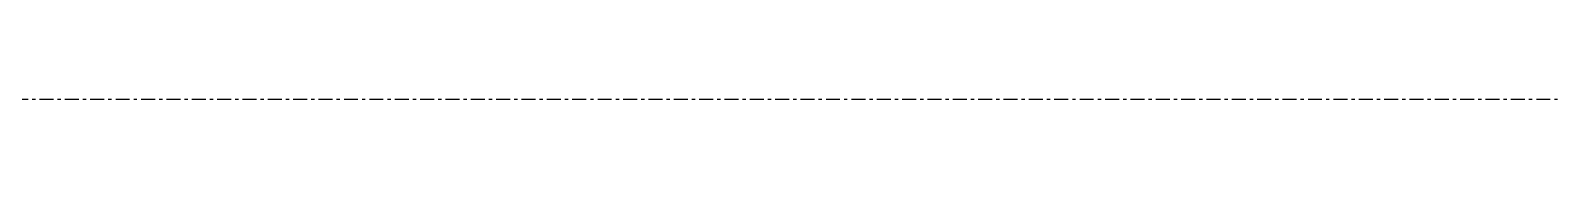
# Model space of a CAD drawing. Header units: millimetres. Extents: x -4391136 to -1798569, y -886572 to -291056.
# Drawn here: x -2383120 to -2382521, y -330487 to -330487 of the extents above; entities that cross this region are included whole.
import ezdxf

# ---------------------------------------------------------------- set-up
doc = ezdxf.new("R2010")
doc.units = ezdxf.units.MM
doc.linetypes.add('Xref-C-1-PP17-AR-2214-01-B$0$DPA_Grid _ Level 100', pattern=[10, 5.5, -1.6, 1.3, -1.6])
doc.layers.add('000 - 0_HIDE_OBJ_FRAMING_DEF_DIMS', color=7, linetype='Continuous', plot=False)
doc.layers.add('_PP-Dim', color=7, linetype='Continuous')

# ---------------------------------------------------------------- blocks, each defined once
blk = doc.blocks.new('W-1-PP17-ENT2_REV00_20260526-152612_EX_LOPF-1')
at = {"layer": '000 - 0_HIDE_OBJ_FRAMING_DEF_DIMS', "color": 7, "linetype": 'Xref-C-1-PP17-AR-2214-01-B$0$DPA_Grid _ Level 100'}
blk.add_line((-29475.61840735516, -5299.999999999593), (7016.002662105951, -5299.999999999593), dxfattribs=at)

msp = doc.modelspace()

# ---------------------------------------------------------------- block references
at = {"layer": '_PP-Dim', "color": 7}
msp.add_blockref('W-1-PP17-ENT2_REV00_20260526-152612_EX_LOPF-1', (-2375230.573009264, -325186.9466707949), dxfattribs=at)

doc.saveas('drawing.dxf')
